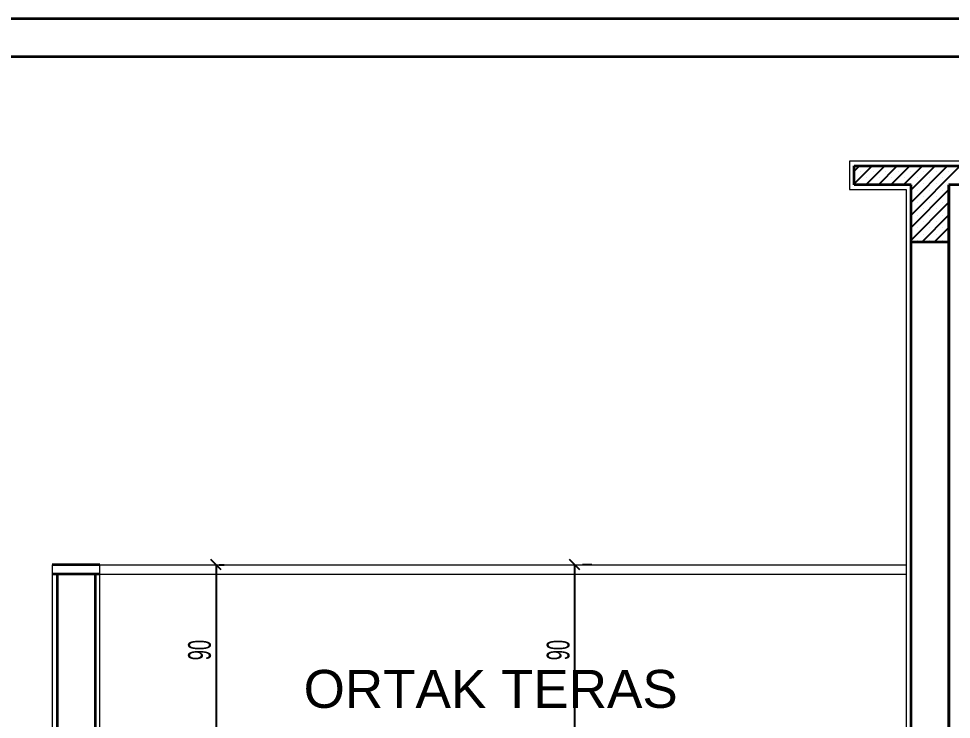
# Model space of a CAD drawing. Header units: inches. Extents: x -7543 to -822, y 102837 to 190349.
# Drawn here: x -828.3431 to -828.2448, y 102837.3656 to 102837.4395 of the extents above; entities that cross this region are included whole.
import ezdxf

# ---------------------------------------------------------------- set-up
doc = ezdxf.new("R2010")
doc.units = ezdxf.units.IN
doc.header["$MEASUREMENT"] = 0
doc.layers.get('0').update_dxf_attribs({"lineweight": 25})
doc.layers.add('DUVAR', color=7, linetype='Continuous', lineweight=35, true_color=0xfc4642)
for name, color, linetype, lineweight in [('ICOL', 55, 'Continuous', 25), ('SIVA', 150, 'Continuous', 15), ('TARAMA', 8, 'Continuous', 25), ('YAZI', 7, 'Continuous', 25)]:
    doc.layers.add(name, color=color, linetype=linetype, lineweight=lineweight)
doc.styles.add('OLCU', font='tromand.shx', dxfattribs={"width": 0.6, "height": 12})
doc.styles.add('TURKCE', font='arial.ttf')

# ---------------------------------------------------------------- blocks, each defined once
blk = doc.blocks.new('_Oblique')
at = {"color": 0, "linetype": 'ByBlock', "lineweight": -2}
blk.add_line((-0.5, -0.5), (0.5, 0.5), dxfattribs=at)

msp = doc.modelspace()

# ---------------------------------------------------------------- linework, layer by layer
at = {"layer": 'DUVAR'}
for p, q in [((-837.605065, 102837.439463), (-821.989555, 102837.439463)), ((-837.601065, 102837.435463), (-821.993555, 102837.435463)), ((-828.255018, 102837.421942), (-828.255018, 102837.423942)), ((-828.255018, 102837.423942), (-828.092428, 102837.423942)), ((-828.249018, 102837.421942), (-828.255018, 102837.421942)), ((-828.249018, 102837.363885), (-828.249018, 102837.421942)), ((-828.245018, 102837.363885), (-828.245018, 102837.421942)), ((-828.151018, 102837.421942), (-828.245018, 102837.421942)), ((-828.151018, 102837.421942), (-828.245018, 102837.421942)), ((-828.245018, 102837.421942), (-828.245018, 102837.363885)), ((-828.249018, 102837.415942), (-828.245018, 102837.415942)), ((-828.334518, 102837.381885), (-828.339518, 102837.381885)), ((-828.334518, 102837.380885), (-828.339518, 102837.380885)), ((-828.339018, 102837.380885), (-828.339018, 102837.360227)), ((-828.335018, 102837.380885), (-828.335018, 102837.363885))]:
    msp.add_line(p, q, dxfattribs=at)
at = {"layer": 'ICOL'}
for p, q in [((-828.322265, 102837.381885), (-828.322265, 102837.363885)), ((-828.284468, 102837.381885), (-828.284468, 102837.363885))]:
    msp.add_line(p, q, dxfattribs=at)
at = {"layer": 'ICOL', "color": 53}
for p, q in [((-828.321933, 102837.381885), (-828.321425, 102837.381885)), ((-828.282662, 102837.381885), (-828.283628, 102837.381885))]:
    msp.add_line(p, q, dxfattribs=at)
at = {"layer": 'SIVA'}
for p, q in [((-828.085928, 102837.424442), (-828.255518, 102837.424442)), ((-828.255518, 102837.424442), (-828.255518, 102837.421442)), ((-828.255518, 102837.421442), (-828.249518, 102837.421442)), ((-828.249518, 102837.421442), (-828.249518, 102837.364385)), ((-828.339518, 102837.381885), (-828.339518, 102837.379415)), ((-828.334518, 102837.364385), (-828.334518, 102837.381885)), ((-828.334518, 102837.381885), (-828.249518, 102837.381885)), ((-828.339518, 102837.380885), (-828.339518, 102837.303627)), ((-828.334518, 102837.380885), (-828.249518, 102837.380885))]:
    msp.add_line(p, q, dxfattribs=at)
at = {"layer": 'TARAMA'}
for p, q in [((-828.255018, 102837.423364), (-828.25444, 102837.423942)), ((-828.255018, 102837.422039), (-828.253114, 102837.423942)), ((-828.254339, 102837.42338), (-828.254339, 102837.42338)), ((-828.253788, 102837.421942), (-828.251788, 102837.423942)), ((-828.253013, 102837.42338), (-828.253013, 102837.42338)), ((-828.252462, 102837.421942), (-828.250462, 102837.423942)), ((-828.251687, 102837.42338), (-828.251687, 102837.42338)), ((-828.251136, 102837.421942), (-828.249136, 102837.423942)), ((-828.250361, 102837.42338), (-828.250361, 102837.42338)), ((-828.249811, 102837.421942), (-828.247811, 102837.423942)), ((-828.249036, 102837.42338), (-828.249036, 102837.42338)), ((-828.249018, 102837.421409), (-828.246485, 102837.423942)), ((-828.249018, 102837.420084), (-828.245159, 102837.423942)), ((-828.249018, 102837.418758), (-828.243833, 102837.423942)), ((-828.24771, 102837.42338), (-828.24771, 102837.42338)), ((-828.246384, 102837.42338), (-828.246384, 102837.42338)), ((-828.245058, 102837.42338), (-828.245058, 102837.42338)), ((-828.255002, 102837.422717), (-828.255002, 102837.422717)), ((-828.253676, 102837.422717), (-828.253676, 102837.422717)), ((-828.25235, 102837.422717), (-828.25235, 102837.422717)), ((-828.251024, 102837.422717), (-828.251024, 102837.422717)), ((-828.249698, 102837.422717), (-828.249698, 102837.422717)), ((-828.248373, 102837.422717), (-828.248373, 102837.422717)), ((-828.247047, 102837.422717), (-828.247047, 102837.422717)), ((-828.245721, 102837.422717), (-828.245721, 102837.422717)), ((-828.254339, 102837.422054), (-828.254339, 102837.422054)), ((-828.253013, 102837.422054), (-828.253013, 102837.422054)), ((-828.251687, 102837.422054), (-828.251687, 102837.422054)), ((-828.250361, 102837.422054), (-828.250361, 102837.422054)), ((-828.249036, 102837.422054), (-828.249036, 102837.422054)), ((-828.249018, 102837.417432), (-828.245018, 102837.421432)), ((-828.248373, 102837.421391), (-828.248373, 102837.421391)), ((-828.24771, 102837.422054), (-828.24771, 102837.422054)), ((-828.247047, 102837.421391), (-828.247047, 102837.421391)), ((-828.246384, 102837.422054), (-828.246384, 102837.422054)), ((-828.245721, 102837.421391), (-828.245721, 102837.421391)), ((-828.245058, 102837.422054), (-828.245058, 102837.422054)), ((-828.24771, 102837.420729), (-828.24771, 102837.420729)), ((-828.246384, 102837.420729), (-828.246384, 102837.420729)), ((-828.245058, 102837.420729), (-828.245058, 102837.420729)), ((-828.249018, 102837.416106), (-828.245018, 102837.420106)), ((-828.248373, 102837.420066), (-828.248373, 102837.420066)), ((-828.24771, 102837.419403), (-828.24771, 102837.419403)), ((-828.247047, 102837.420066), (-828.247047, 102837.420066)), ((-828.246384, 102837.419403), (-828.246384, 102837.419403)), ((-828.245721, 102837.420066), (-828.245721, 102837.420066)), ((-828.245058, 102837.419403), (-828.245058, 102837.419403)), ((-828.248373, 102837.41874), (-828.248373, 102837.41874)), ((-828.247856, 102837.415942), (-828.245018, 102837.41878)), ((-828.247047, 102837.41874), (-828.247047, 102837.41874)), ((-828.245721, 102837.41874), (-828.245721, 102837.41874)), ((-828.248373, 102837.417414), (-828.248373, 102837.417414)), ((-828.24771, 102837.418077), (-828.24771, 102837.418077)), ((-828.247047, 102837.417414), (-828.247047, 102837.417414)), ((-828.24653, 102837.415942), (-828.245018, 102837.417455)), ((-828.246384, 102837.418077), (-828.246384, 102837.418077)), ((-828.245721, 102837.417414), (-828.245721, 102837.417414)), ((-828.245058, 102837.418077), (-828.245058, 102837.418077)), ((-828.24771, 102837.416751), (-828.24771, 102837.416751)), ((-828.246384, 102837.416751), (-828.246384, 102837.416751)), ((-828.245058, 102837.416751), (-828.245058, 102837.416751)), ((-828.248373, 102837.416088), (-828.248373, 102837.416088)), ((-828.247047, 102837.416088), (-828.247047, 102837.416088)), ((-828.245721, 102837.416088), (-828.245721, 102837.416088)), ((-828.245204, 102837.415942), (-828.245018, 102837.416129))]:
    msp.add_line(p, q, dxfattribs=at)

# ---------------------------------------------------------------- block references
at = {"layer": 'ICOL', "xscale": 0.001080000001820736, "yscale": 0.001080000001820736, "zscale": 0.001080000001820736, "rotation": 90}
for p in [(-828.322265, 102837.381885), (-828.284468, 102837.381885)]:
    msp.add_blockref('_Oblique', p, dxfattribs=at)

# ---------------------------------------------------------------- texts
at = {"layer": 'ICOL', "char_height": 0.0024, "attachment_point": 5, "rotation": 90, "style": 'OLCU'}
for insert in [(-828.323993, 102837.372885), (-828.286196, 102837.372885)]:
    msp.add_mtext('\\A1;90', dxfattribs=dict(at, insert=insert))
at = {"layer": 'YAZI', "style": 'TURKCE'}
msp.add_text('ORTAK TERAS', height=0.004, dxfattribs=at).set_placement((-828.313033, 102837.366793))

doc.saveas('drawing.dxf')
